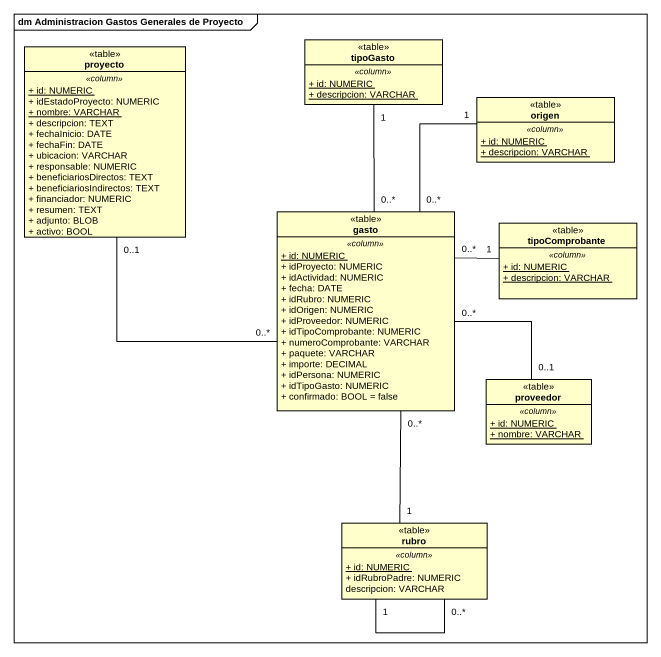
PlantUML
@startuml
mainframe dm Administracion Gastos Generales de Proyecto
hide circle
hide empty members
skinparam classAttributeIconSize 0
class proyecto <<table>> {
  .. <<column>> ..
  {static} + id: NUMERIC
  + idEstadoProyecto: NUMERIC
  {static} + nombre: VARCHAR
  + descripcion: TEXT
  + fechaInicio: DATE
  + fechaFin: DATE
  + ubicacion: VARCHAR
  + responsable: NUMERIC
  + beneficiariosDirectos: TEXT
  + beneficiariosIndirectos: TEXT
  + financiador: NUMERIC
  + resumen: TEXT
  + adjunto: BLOB
  + activo: BOOL
}
class tipoGasto <<table>> {
  .. <<column>> ..
  {static} + id: NUMERIC
  {static} + descripcion: VARCHAR
}
class origen <<table>> {
  .. <<column>> ..
  {static} + id: NUMERIC
  {static} + descripcion: VARCHAR
}
class gasto <<table>> {
  .. <<column>> ..
  {static} + id: NUMERIC
  + idProyecto: NUMERIC
  + idActividad: NUMERIC
  + fecha: DATE
  + idRubro: NUMERIC
  + idOrigen: NUMERIC
  + idProveedor: NUMERIC
  + idTipoComprobante: NUMERIC
  + numeroComprobante: VARCHAR
  + paquete: VARCHAR
  + importe: DECIMAL
  + idPersona: NUMERIC
  + idTipoGasto: NUMERIC
  + confirmado: BOOL = false
}
class tipoComprobante <<table>> {
  .. <<column>> ..
  {static} + id: NUMERIC
  {static} + descripcion: VARCHAR
}
class proveedor <<table>> {
  .. <<column>> ..
  {static} + id: NUMERIC
  {static} + nombre: VARCHAR
}
class rubro <<table>> {
  .. <<column>> ..
  {static} + id: NUMERIC
  + idRubroPadre: NUMERIC
  descripcion: VARCHAR
}
gasto "0..*" -up- "0..1" proyecto
gasto "0..*" -up- "1" tipoGasto
gasto "0..*" -up- "1" origen
gasto "0..*" -right- "1" tipoComprobante
gasto "0..*" -right- "0..1" proveedor
gasto "0..*" -- "1" rubro
rubro "1" -- "0..*" rubro
@enduml
